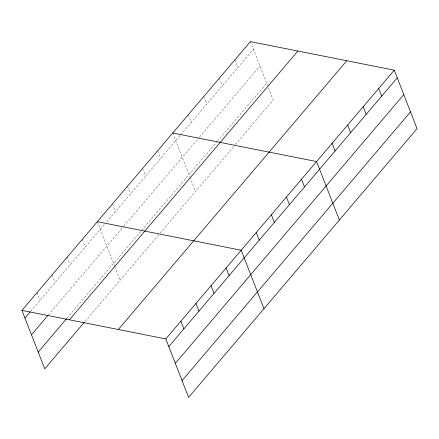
<?xml version="1.0" encoding="UTF-8"?>
<svg xmlns="http://www.w3.org/2000/svg" width="439" height="439" viewBox="0 0 439 439"><rect width="100%" height="100%" fill="white"/><g stroke="black" fill="none" stroke-linecap="round" stroke-linejoin="round"><path stroke-width="0.33" stroke-dasharray="2.19 1.65" d="M30.703 311.256L104.762 224.131M106.54 222.046L180.16 135.437M180.605 134.916L253.396 49.283M48.323 314.977L123.271 226.809M123.716 226.288L199.119 137.577M199.564 137.056L259.932 66.042M67.03 318.16L216.954 141.792M217.393 141.27L266.665 83.311M85.095 321.353L159.598 233.707M160.043 233.186L235.024 144.98M235.469 144.453L273.201 100.07L267.872 86.417M250.411 41.623L267.631 85.797M234.876 59.896L237.861 67.557M219.341 78.175L222.326 85.835M203.806 96.448L206.791 104.109M188.271 114.727L191.256 122.382M172.736 133.001L189.714 176.549M189.955 177.175L195.52 191.448M157.656 150.736L160.641 158.397M142.576 168.477L145.561 176.138M127.497 186.213L130.487 193.873M112.422 203.954L115.408 211.614M97.343 221.69L114.563 265.864M114.804 266.484L120.132 280.142M82.263 239.431L85.248 247.086M67.183 257.166L70.174 264.827M52.109 274.902L55.094 282.562M37.03 292.643L40.015 300.303"/><path stroke-width="0.66" d="M21.95 310.378L250.411 41.623L394.26 70.169L417.05 128.622L188.589 397.377L165.799 338.93L21.95 310.378L44.74 368.831L84.206 322.396M24.935 318.039L30.258 311.778M31.471 334.803L47.878 315.498M38.204 352.067L66.585 318.681M69.422 319.801L297.883 51.045M118.332 329.508L346.788 60.752M165.799 338.93L394.26 70.169M168.79 346.585L397.246 77.829M175.32 363.349L403.781 94.594M182.053 380.618L410.514 111.857M172.736 133.001L316.585 161.547L339.374 219.999M97.343 221.69L241.192 250.235L263.982 308.688M378.725 88.448L381.71 96.108M363.19 106.721L366.175 114.381M347.655 124.994L350.64 132.655M332.12 143.273L335.105 150.934M301.505 179.288L304.49 186.948M286.426 197.023L289.416 204.684M271.351 214.764L274.337 222.419M256.272 232.5L259.257 240.16M226.112 267.977L229.103 275.637M211.038 285.712L214.023 293.373M195.959 303.453L198.944 311.114M180.879 321.189L183.864 328.849"/></g></svg>
